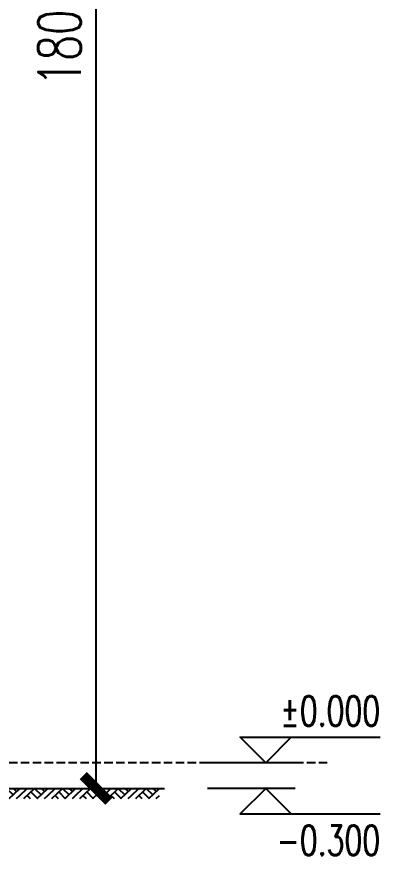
# Model space of a CAD drawing. Extents: x 220580 to 2027826, y -309201 to 71987.
# Drawn here: x 1045773 to 1050042, y -178761 to -168911 of the extents above; entities that cross this region are included whole.
import ezdxf
from ezdxf.enums import TextEntityAlignment as Align

# ---------------------------------------------------------------- set-up
doc = ezdxf.new("R2010")
doc.units = 0
doc.linetypes.add('DASH', pattern=[0.35, 0.25, -0.1])
doc.linetypes.add('ZN-DOT', pattern=[0.25, 0, -0.25])
for name, color, linetype in [('!ZN6-层高线-8', 8, 'ZN-DOT'), ('20剖面图$0$A-HATCH-1', 252, 'Continuous'), ('20剖面图$0$A-SFCE', 30, 'Continuous'), ('3符号', 173, 'Continuous'), ('DIM', 173, 'Continuous')]:
    doc.layers.add(name, color=color, linetype=linetype)
doc.styles.add('DHTEXT-1', font='ROMANS.shx', dxfattribs={"width": 0.7, "bigfont": 'CHINESE.shx'})
doc.styles.add('卓越符号', font='ROMANS.shx', dxfattribs={"width": 0.7, "bigfont": 'CHINESE.shx'})
doc.dimstyles.new('ZN3', dxfattribs={"dimscale": 3, "dimtxt": 2.5, "dimasz": 1.5, "dimexe": 1, "dimexo": 2, "dimgap": 0.9, "dimtad": 1, "dimdec": 0, "dimdsep": 46, "dimtxsty": 'DHTEXT-1', "dimblk": 'ARCHTICK', "dimcen": 2.5, "dimclrd": 173, "dimclre": 173, "dimclrt": 7, "dimazin": 2, "dimtfac": 1, "dimtix": 1, "dimtmove": 2, "dimatfit": 3, "dimfxl": 0, "dimarcsym": 0})

# ---------------------------------------------------------------- blocks, each defined once
blk = doc.blocks.new('_ArchTick')
at = {"color": 0, "linetype": 'ByBlock', "const_width": 0.4}
blk.add_lwpolyline([(-0.5, -0.5), (0.5, 0.5)], dxfattribs=at)
blk = doc.blocks.new('*D639')
at = {"layer": 'Defpoints', "color": 0, "ltscale": 30, "transparency": 16777216}
for p in [(1044221.1, -159976.4), (1046705.2, -159976.4), (1044221.1, -177976.4)]:
    blk.add_point(p, dxfattribs=at)
at = {"layer": 'DIM', "color": 173, "linetype": 'ByBlock', "lineweight": -2, "ltscale": 30, "transparency": 16777216}
for p, q in [((1044621.1, -159976.4), (1046905.2, -159976.4)), ((1046705.2, -177976.4), (1046705.2, -159976.4)), ((1044621.1, -177976.4), (1046905.2, -177976.4))]:
    blk.add_line(p, q, dxfattribs=at)
at = {"layer": 'DIM', "color": 173, "lineweight": -2, "ltscale": 30, "transparency": 16777216, "xscale": 300, "yscale": 300, "zscale": 300}
for p, rotation in [((1046705.2, -159976.4), 90), ((1046705.2, -177976.4), 270)]:
    blk.add_blockref('_ArchTick', p, dxfattribs=dict(at, rotation=rotation))
at = {"layer": 'DIM', "color": 7, "ltscale": 30, "transparency": 16777216, "insert": (1046275.2, -168976.4), "char_height": 500, "attachment_point": 5, "rotation": 90, "style": 'DHTEXT-1'}
blk.add_mtext('18000', dxfattribs=at)
blk = doc.blocks.new('20剖面图$0$$LinePat$素土夯实')
at = {"color": 0}
for p, q in [((0, -210), (210, 0)), ((120, -300), (420, 0)), ((420, 0), (608, -188)), ((495, -300), (795, 0)), ((615, 0), (705, -90)), ((210, -210), (300, -300)), ((315, -105), (502, -293)), ((705, -300), (795, -210))]:
    blk.add_line(p, q, dxfattribs=at)
blk = doc.blocks.new('*U508')
at = {"ltscale": 10}
blk.add_line((3.475, 0), (-6.849, 0), dxfattribs=at)
blk.add_lwpolyline([(3, 3), (0, 0), (-3, 3), (13.45, 3)])
at = {"color": 0, "style": '卓越符号', "width": 0.7, "flags": 8}
blk.add_attdef('±0.000', text='', height=3.5, dxfattribs=at).set_placement((13.45, 4.35), align=Align.RIGHT)
blk = doc.blocks.new('*U509')
at = {"ltscale": 10}
blk.add_line((3.475, 0), (-6.849, 0), dxfattribs=at)
blk.add_lwpolyline([(3, -3), (0, 0), (-3, -3), (13.45, -3)])
at = {"color": 0, "style": '卓越符号', "width": 0.7, "flags": 8}
blk.add_attdef('±0.000', text='', height=3.5, dxfattribs=at).set_placement((13.45, -7.85), align=Align.RIGHT)

msp = doc.modelspace()

# ---------------------------------------------------------------- linework, layer by layer
at = {"layer": '!ZN6-层高线-8', "linetype": 'DASH', "ltscale": 400}
msp.add_line((1049420.3, -177676.4), (1038617.4, -177676.4), dxfattribs=at)
at = {"layer": '20剖面图$0$A-SFCE'}
msp.add_line((1042104.7, -177976.4), (1047509.3, -177976.4), dxfattribs=at)

# ---------------------------------------------------------------- block references
at = {"layer": '20剖面图$0$A-HATCH-1', "xscale": 0.4125783373255768, "yscale": 0.4, "zscale": 0.4}
for p in [(1045480.4, -177976.4), (1045808.4, -177976.4), (1046136.4, -177976.4), (1046464.4, -177976.4), (1046792.4, -177976.4), (1047120.4, -177976.4)]:
    msp.add_blockref('20剖面图$0$$LinePat$素土夯实', p, dxfattribs=at)
at = {"layer": '3符号', "color": 7}
ref = msp.add_blockref('*U508', (1048697, -177676.4), dxfattribs=dict(at, xscale=100, yscale=100, zscale=100))
ref.add_attrib('±0.000', '%%P0.000', dxfattribs={"layer": '0', "color": 0, "height": 350, "style": '卓越符号', "width": 0.7}).set_placement((1050042, -177241.4), align=Align.RIGHT)
ref = msp.add_blockref('*U509', (1048697, -177976.4), dxfattribs=dict(at, xscale=100, yscale=100, zscale=100))
ref.add_attrib('±0.000', '-0.300', dxfattribs={"layer": '0', "color": 0, "height": 350, "style": '卓越符号', "width": 0.7}).set_placement((1050042, -178761.4), align=Align.RIGHT)

# ---------------------------------------------------------------- dimensions: what is measured, and where the dimension line sits
at = {"layer": 'DIM', "ltscale": 30}
dim = msp.add_aligned_dim(p1=(1044221.1, -177976.4), p2=(1044221.1, -159976.4), distance=-2484.1, dimstyle='ZN3', override={"dimscale": 200}, dxfattribs=at)
dim.commit()
dim.dimension.update_dxf_attribs({"geometry": '*D639', "text_midpoint": (1046275.2, -168976.4)})

doc.saveas('drawing.dxf')
